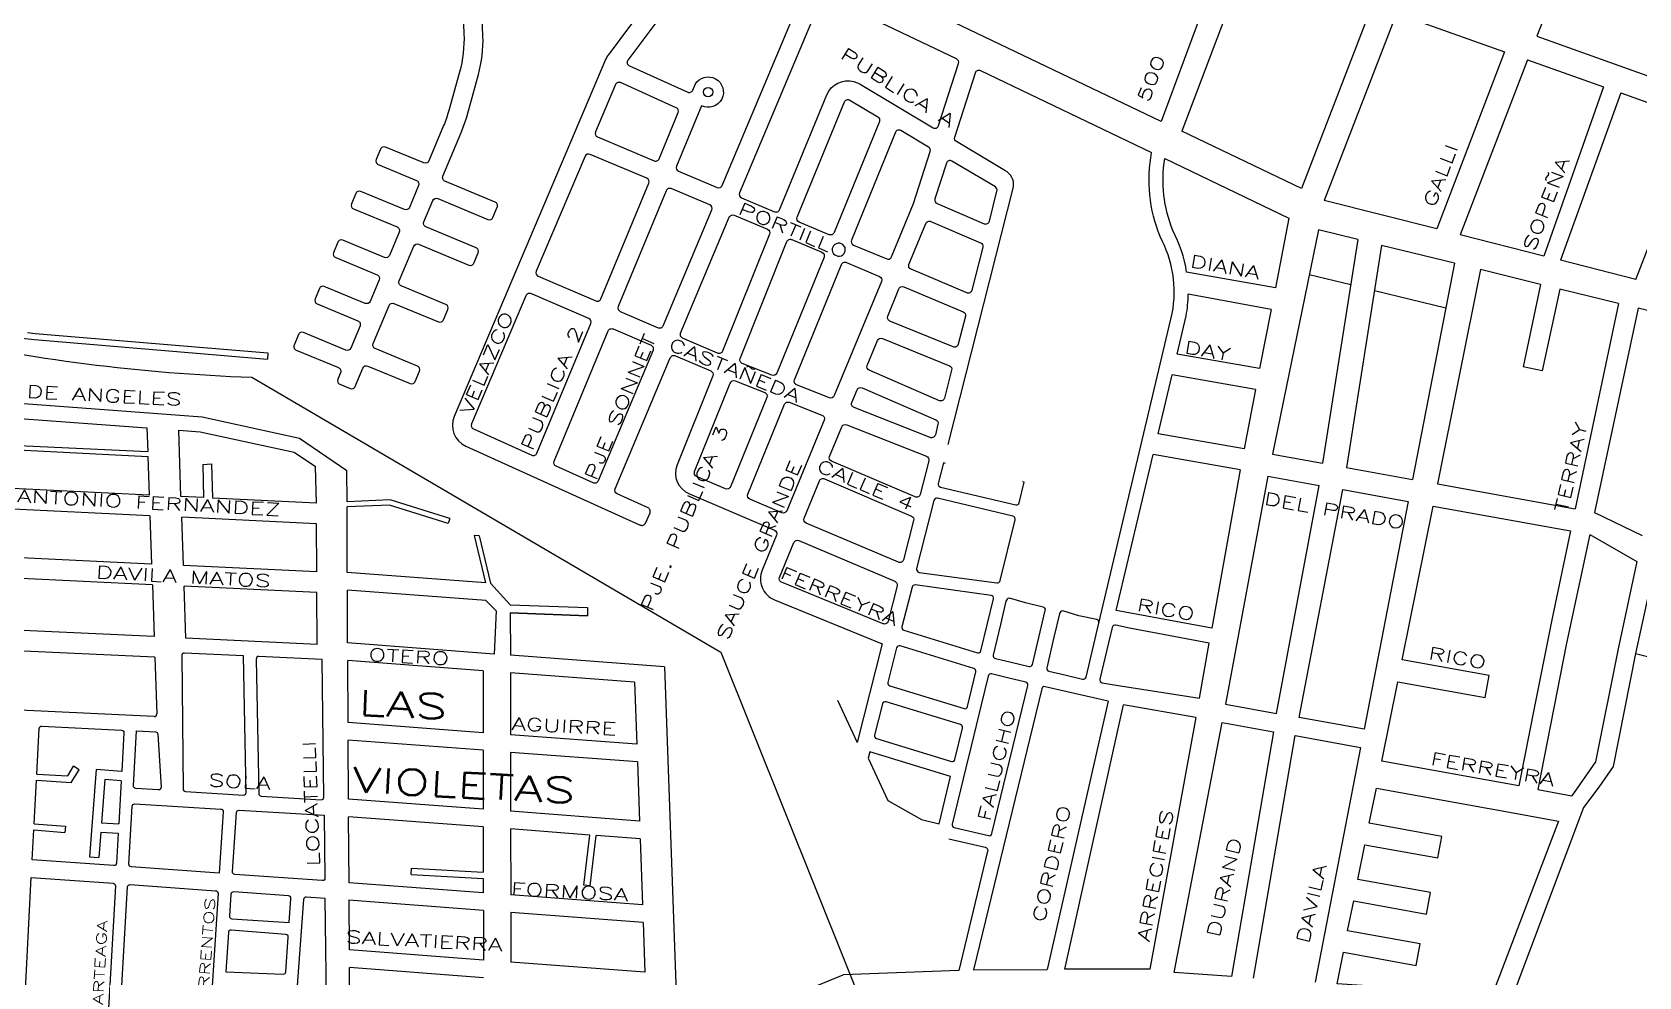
# Model space of a CAD drawing. Header units: millimetres. Extents: x 4374322 to 4409026, y 6503580 to 6534206.
# Drawn here: x 4380827 to 4382101, y 6524802 to 6525551 of the extents above; entities that cross this region are included whole.
import ezdxf

# ---------------------------------------------------------------- set-up
doc = ezdxf.new("R2010")
doc.units = ezdxf.units.MM
for name, color, linetype in [('LINEA CALLE', 252, 'Continuous'), ('NOMBRE BARRIO', 8, 'Continuous'), ('NOMBRE CALLE', 252, 'Continuous')]:
    doc.layers.add(name, color=color, linetype=linetype)
doc.styles.add('ROMANS', font='romans')

msp = doc.modelspace()

# ---------------------------------------------------------------- linework, layer by layer
at = {"layer": 'LINEA CALLE', "transparency": 33554687}
for p, q in [((4381784.3, 6525649.5), (4381722.1, 6525480.6)), ((4382047.3, 6525619.2), (4382019.9, 6525548.2)), ((4381789.7, 6525608.3), (4381738.4, 6525472.8)), ((4381889.4, 6525573), (4381833.2, 6525427.4)), ((4381908.6, 6525566.2), (4381851.4, 6525417.9)), ((4381908.6, 6525566.2), (4381994.4, 6525535.8)), ((4382019.9, 6525548.2), (4382154.2, 6525500.3)), ((4381994.4, 6525535.8), (4381940.7, 6525395.3)), ((4382012.6, 6525529.4), (4381959.1, 6525390.6)), ((4382012.6, 6525529.4), (4382072.7, 6525508.1)), ((4382072.7, 6525508.1), (4382025.5, 6525373.8)), ((4382086.6, 6525503.2), (4382038.8, 6525370.5)), ((4382086.6, 6525503.2), (4382147.2, 6525481.7)), ((4381833.2, 6525427.4), (4381738.4, 6525472.8)), ((4382098.5, 6525355.3), (4382147.2, 6525481.7)), ((4381940.7, 6525395.3), (4381851.4, 6525417.9)), ((4381823.3, 6525403.9), (4381812.6, 6525348.5)), ((4381846.7, 6525394.6), (4381810.3, 6525216.7)), ((4381878.1, 6525386.9), (4381846.7, 6525394.6)), ((4381878.1, 6525386.9), (4381850, 6525209.5)), ((4381896.8, 6525382.3), (4381869, 6525206.1)), ((4381954.6, 6525368.1), (4381896.8, 6525382.3)), ((4382025.5, 6525373.8), (4381959.1, 6525390.6)), ((4382098.5, 6525355.3), (4382038.8, 6525370.5)), ((4381872.4, 6525350.9), (4381839.4, 6525359)), ((4381954.6, 6525368.1), (4381921.4, 6525196.6)), ((4381975.2, 6525363.1), (4381941.1, 6525193.1)), ((4382022.9, 6525351.3), (4381975.2, 6525363.1)), ((4381947.7, 6525332.4), (4381891.1, 6525346.3)), ((4382022.9, 6525351.3), (4382009.1, 6525286)), ((4382038.2, 6525347.6), (4382024.1, 6525282.9)), ((4382084.8, 6525336.1), (4382038.2, 6525347.6)), ((4381809.2, 6525331.4), (4381800.1, 6525284.5)), ((4382084.8, 6525336.1), (4382050.4, 6525173.3)), ((4382100.2, 6525332.4), (4382065.7, 6525170.5)), ((4382139.6, 6525322.7), (4382100.2, 6525332.4)), ((4382024.1, 6525282.9), (4382009.1, 6525286)), ((4381796.8, 6525267.9), (4381787.7, 6525220.8)), ((4380917.6, 6525237.5), (4380918.3, 6525218.8)), ((4380944.6, 6525183), (4380942.9, 6525235.6)), ((4381810.3, 6525216.7), (4381850, 6525209.5)), ((4380918.4, 6525214.9), (4380919.4, 6525184.2)), ((4381052, 6525177.9), (4381051.3, 6525206.8)), ((4381869, 6525206.1), (4381921.4, 6525196.6)), ((4381076.3, 6525178.8), (4381076.2, 6525203.7)), ((4381806.7, 6525199.2), (4381847.3, 6525191.9)), ((4381941.1, 6525193.1), (4382050.4, 6525173.3)), ((4380919.4, 6525184.2), (4380810.9, 6525189.4)), ((4380962.6, 6525182.2), (4380944.6, 6525183)), ((4381052, 6525177.9), (4380969.6, 6525181.8)), ((4381866.2, 6525188.5), (4381918, 6525179.1)), ((4380920, 6525167.8), (4380811.3, 6525173)), ((4380920, 6525167.8), (4380921.3, 6525129.4)), ((4380946.5, 6525128.2), (4380945.2, 6525166.6)), ((4381052.1, 6525161.5), (4380945.2, 6525166.6)), ((4381076.5, 6525122.8), (4381076.3, 6525174.8)), ((4381052.3, 6525123.2), (4381052.1, 6525161.5)), ((4380921.3, 6525129.4), (4380812.2, 6525134.6)), ((4381052.3, 6525123.2), (4380946.5, 6525128.2)), ((4382099.2, 6525131.6), (4382084.5, 6525062.2)), ((4380921.9, 6525113.1), (4380812.6, 6525118.3)), ((4381186, 6525114.5), (4381076.5, 6525122.8)), ((4382112.6, 6525123.9), (4382098.3, 6525058.6)), ((4380921.9, 6525113.1), (4380923.3, 6525071.9)), ((4380948.5, 6525070.7), (4380947.1, 6525111.9)), ((4381052.4, 6525106.8), (4380947.1, 6525111.9)), ((4381052.6, 6525065.7), (4381052.4, 6525106.8)), ((4381076.8, 6525066.9), (4381076.6, 6525108.8)), ((4381186.5, 6525100.5), (4381076.6, 6525108.8)), ((4381194.6, 6525092.4), (4381193.1, 6525058.1)), ((4381205.8, 6525090.8), (4381205.9, 6525057.2)), ((4381762.3, 6525078.7), (4381686.4, 6525092.7)), ((4380923.3, 6525071.9), (4380813.5, 6525077.1)), ((4381052.6, 6525065.7), (4380948.5, 6525070.7)), ((4381193.1, 6525058.1), (4381076.8, 6525066.9)), ((4380923.8, 6525055.5), (4380813.9, 6525060.7)), ((4380923.8, 6525055.5), (4380925.4, 6525010.6)), ((4381077.2, 6525003.8), (4381076.9, 6525052.9)), ((4381184.2, 6525044.8), (4381076.9, 6525052.9)), ((4381328.1, 6525047.9), (4381205.9, 6525057.2)), ((4382098.3, 6525058.6), (4382306.6, 6525004.3)), ((4381184.2, 6525044.8), (4381184.3, 6524995.7)), ((4381205.9, 6525043.2), (4381205.9, 6524994.1)), ((4381304.3, 6525035.7), (4381205.9, 6525043.2)), ((4381328.1, 6525047.9), (4381338.7, 6524750.2)), ((4381304.3, 6525035.7), (4381306.1, 6524986.5)), ((4380923.3, 6525008.5), (4380816.8, 6525013.6)), ((4381680.1, 6525020.8), (4381631.5, 6524807.8)), ((4381645.5, 6524808.2), (4381692.1, 6525017.9)), ((4381184.3, 6524995.7), (4381077.2, 6525003.8)), ((4381749.4, 6525007.7), (4381713.1, 6524808)), ((4381077.5, 6524943), (4381077.3, 6524989.8)), ((4381184.3, 6524981.7), (4381077.3, 6524989.8)), ((4381306.1, 6524986.5), (4381205.9, 6524994.1)), ((4381184.3, 6524981.7), (4381184.4, 6524934.9)), ((4381306.6, 6524972.5), (4381206, 6524980.1)), ((4381206, 6524980.1), (4381206, 6524933.3)), ((4381306.6, 6524972.5), (4381308.3, 6524925.6)), ((4382020.7, 6524950.6), (4382047.7, 6524945.7)), ((4381184.4, 6524934.9), (4381077.5, 6524943)), ((4381077.9, 6524876.7), (4381077.6, 6524929)), ((4381184.4, 6524920.9), (4381077.6, 6524929)), ((4381308.3, 6524925.6), (4381206, 6524933.3)), ((4381184.4, 6524920.9), (4381184.4, 6524885.1)), ((4381206, 6524919.3), (4381206.1, 6524867)), ((4381268.8, 6524914.5), (4381206, 6524919.3)), ((4381308.8, 6524911.5), (4381273.8, 6524914.2)), ((4381308.8, 6524911.5), (4381310.6, 6524859.1)), ((4381184.4, 6524868.7), (4381077.9, 6524876.7)), ((4381184.4, 6524880.1), (4381184.4, 6524868.7)), ((4381184.5, 6524854.7), (4381077.8, 6524862.7)), ((4381078.2, 6524823.3), (4381077.9, 6524862.7)), ((4381310.6, 6524859.1), (4381206.1, 6524867)), ((4381184.5, 6524854.7), (4381184.5, 6524815.3)), ((4381206.1, 6524853), (4381206.2, 6524813.6)), ((4381311.1, 6524845.1), (4381206.1, 6524853)), ((4381311.1, 6524845.1), (4381312.5, 6524805.6)), ((4381184.5, 6524815.3), (4381078.2, 6524823.3)), ((4381078.5, 6524765.5), (4381078.2, 6524809.3)), ((4381184.5, 6524801.3), (4381078.2, 6524809.3)), ((4381312.5, 6524805.6), (4381206.2, 6524813.6)), ((4381338.7, 6524750.2), (4381469.8, 6524803.5)), ((4381713.1, 6524808), (4381645.5, 6524808.2)), ((4381777.7, 6524802.2), (4381732.4, 6524805.4))]:
    msp.add_line(p, q, dxfattribs=at)
for points in [[(4381722.1, 6525480.6), (4381418, 6525626.3, -0.386443), (4381416.4, 6525630.1), (4381547.2, 6525987.2, 0.363775), (4381545.9, 6525990.8), (4381439.8, 6526052.4, -0.369268), (4381438.5, 6526056.1), (4381506.5, 6526231.2, -0.444664), (4381510.7, 6526232.8), (4381616.2, 6526178.8, -0.376233), (4381617.7, 6526175.1), (4381482.3, 6525794.7, 0.414214), (4381484.1, 6525790.9), (4381492.6, 6525787.8, 0.414214), (4381496.4, 6525789.7), (4381632, 6526170.7)], [(4379767, 6526178), (4379770.1, 6526171.3), (4380045, 6525853.6, 0.007087), (4380045, 6525853.6, 0.050429), (4380264.1, 6525604.2, 0.097548), (4380517, 6525437.7, 0.037873), (4380739.9, 6525310.7, 0.044958), (4381000.7, 6525277.7), (4381372.7, 6525059.5), (4381547.4, 6524623.6), (4381579.7, 6524539.1), (4381589.6, 6524510.6), (4381650, 6524359.2), (4381668.6, 6524302), (4381686.2, 6524253.8), (4381726.1, 6524197.5), (4381767.2, 6524130.9), (4381789.4, 6524068.3), (4381797.5, 6524045.4), (4381801.8, 6524012.1), (4381850.8, 6523956.2), (4381972.7, 6523893.2), (4382116.5, 6523837.5)], [(4381167, 6525604.1), (4381169, 6525550.2, -0.07719), (4381165.5, 6525519.7), (4381157, 6525489.2, -0.0311), (4381152.9, 6525477.4), (4381141.2, 6525449.3, -0.413981), (4381137.3, 6525447.7), (4381106.8, 6525460.3, 0.414214), (4381102.9, 6525458.7), (4381099.4, 6525450.4, 0.414214), (4381101.1, 6525446.5), (4381131.5, 6525433.8, -0.414446), (4381133.1, 6525429.9), (4381125.8, 6525412.3, -0.413981), (4381121.8, 6525410.7), (4381087.2, 6525425.1, 0.414214), (4381083.3, 6525423.5), (4381079.8, 6525415.2, 0.414214), (4381081.5, 6525411.3), (4381116.1, 6525396.9, -0.414446), (4381117.7, 6525392.9), (4381109.9, 6525374.4, -0.413981), (4381106, 6525372.7), (4381073, 6525386.5, 0.414214), (4381069.1, 6525384.8), (4381065.6, 6525376.5, 0.414214), (4381067.3, 6525372.6), (4381100.2, 6525358.9, -0.414446), (4381101.8, 6525355), (4381094.7, 6525337.9, -0.413981), (4381090.8, 6525336.3), (4381058.3, 6525349.8, 0.414214), (4381054.4, 6525348.2), (4381051, 6525339.8, 0.414214), (4381052.6, 6525335.9), (4381085, 6525322.4, -0.414446), (4381086.6, 6525318.5), (4381079.2, 6525300.7, -0.413981), (4381075.3, 6525299.1), (4381041.7, 6525313.1, 0.414214), (4381037.8, 6525311.5), (4381034.3, 6525303.2, 0.414214), (4381035.9, 6525299.2), (4381069.5, 6525285.3, -0.414446), (4381071.1, 6525281.3), (4381068.9, 6525276.1, 0.414214), (4381070.6, 6525272.2), (4381078.9, 6525268.8, 0.414214), (4381082.8, 6525270.4), (4381088.9, 6525285, -0.413981), (4381092.8, 6525286.6), (4381126.4, 6525272.7, 0.414214), (4381130.3, 6525274.3), (4381133.7, 6525282.6, 0.414214), (4381132.1, 6525286.5), (4381098.6, 6525300.5, -0.414446), (4381097, 6525304.4), (4381109.6, 6525334.7, -0.413981), (4381113.5, 6525336.3), (4381148.9, 6525321.6, 0.414214), (4381152.8, 6525323.2), (4381156.3, 6525331.5, 0.414214), (4381154.7, 6525335.4), (4381119.3, 6525350.1, -0.414446), (4381117.7, 6525354.1), (4381129.2, 6525381.6, -0.413981), (4381133.1, 6525383.2), (4381172.9, 6525366.6, 0.414214), (4381176.8, 6525368.2), (4381180.3, 6525376.5, 0.414214), (4381178.6, 6525380.4), (4381138.9, 6525397, -0.414446), (4381137.3, 6525400.9), (4381144.3, 6525417.8, -0.413981), (4381148.2, 6525419.4), (4381188.1, 6525402.8, 0.414214), (4381192, 6525404.4), (4381195.4, 6525412.7, 0.414214), (4381193.8, 6525416.7), (4381154, 6525433.2, -0.414446), (4381152.4, 6525437.2), (4381167.1, 6525472.5, 0.0311), (4381171.2, 6525484.2), (4381180.5, 6525517.9, 0.07719), (4381184.1, 6525548.4), (4381182.1, 6525601.2, -0.114319)], [(4381387.6, 6525424, 0.413586), (4381389.2, 6525420.1), (4381415.4, 6525409, 0.416959), (4381419.4, 6525410.6), (4381456.8, 6525501.7, -0.380203), (4381478.3, 6525512.2), (4381479, 6525512, -0.066543), (4381483.4, 6525510.1), (4381541.1, 6525475.6, 0.483065), (4381545.5, 6525477.3), (4381561.3, 6525526.6, 0.374486), (4381559.7, 6525530.2), (4381456.4, 6525579.7, 0.428741), (4381452.4, 6525578.2), (4381387.6, 6525424)], [(4381312, 6525571.6), (4381283.4, 6525533.3, 0.060058), (4381281.6, 6525530.2), (4381161.3, 6525246.5, 0.407228), (4381170.4, 6525223.1), (4381308.9, 6525160.4, 0.414214), (4381312.9, 6525161.9), (4381316.6, 6525170.1, 0.414214), (4381315.1, 6525174), (4381290.5, 6525185.2, -0.406149), (4381289, 6525189.1), (4381332.7, 6525293.2, -0.416673), (4381336.7, 6525294.8), (4381364.8, 6525282.7, -0.407102), (4381366.4, 6525278.9), (4381338.1, 6525208.3, 0.408261), (4381347.8, 6525185.1), (4381415.4, 6525156.3, -0.411339), (4381417, 6525152.4), (4381405.5, 6525124.6, 0.415236), (4381415.3, 6525101.1), (4381500.8, 6525066.1)], [(4381293.3, 6525511.4, 0.420746), (4381289.3, 6525509.9), (4381273.3, 6525472.3, 0.41467), (4381274.9, 6525468.4), (4381319.8, 6525449.4, 0.416183), (4381323.8, 6525451), (4381339, 6525487.6, 0.4053), (4381337.4, 6525491.5), (4381293.3, 6525511.4)], [(4381553, 6525224.4), (4381604.8, 6525428.7, 0.33237), (4381598.1, 6525441.6), (4381559.6, 6525464.6, -0.348558), (4381558.3, 6525468.1), (4381574.7, 6525519.3, -0.455089), (4381578.8, 6525521.1), (4381714.4, 6525456.1)], [(4381470.8, 6525496.2, -0.458342), (4381475.1, 6525497.6), (4381497.3, 6525484.3, -0.370474), (4381498.5, 6525480.6), (4381462.6, 6525392.4, -0.417935), (4381458.6, 6525390.8), (4381434.8, 6525400.8, -0.411474), (4381433.2, 6525404.7), (4381470.8, 6525496.2)], [(4381504.3, 6525371.5, 0.416429), (4381508.2, 6525373.1), (4381525.7, 6525415.4), (4381538.9, 6525456.8, 0.348558), (4381537.6, 6525460.2), (4381515.5, 6525473.4, 0.459349), (4381511.2, 6525472), (4381476.4, 6525386.5, 0.410502), (4381478, 6525382.6), (4381504.3, 6525371.5)], [(4381265.1, 6525453), (4381226.4, 6525361.8, 0.412842), (4381228, 6525357.8), (4381273.7, 6525338.2, 0.418016), (4381277.7, 6525339.8), (4381315.7, 6525431.6, 0.412247), (4381314.1, 6525435.5), (4381269.1, 6525454.5, 0.413757), (4381265.1, 6525453)], [(4381672.6, 6525082.7), (4381730.8, 6525328.3, 0.171782), (4381721.1, 6525389.4, -0.141345), (4381714.4, 6525456.1)], [(4381742.2, 6525361.1, 0.084437), (4381731.2, 6525394.1, -0.132861), (4381724.8, 6525451.1)], [(4381734.6, 6525296.1), (4381741.8, 6525326.3, 0.041923), (4381743.5, 6525343.6, 0.041923)], [(4381275.4, 6525195.4, -0.422324), (4381271.4, 6525193.8), (4381242.1, 6525207.1, -0.404817), (4381240.5, 6525211), (4381283.4, 6525314.4, -0.418016), (4381287.4, 6525316), (4381317.4, 6525303.1, -0.411759), (4381319, 6525299.2), (4381275.4, 6525195.4)], [(4381395.8, 6525181, -0.40984), (4381394.2, 6525184.8), (4381423.3, 6525256.2, -0.410767), (4381427.1, 6525257.8), (4381453, 6525247.6, -0.419176), (4381454.7, 6525243.7), (4381425, 6525171.8, -0.417094), (4381421.1, 6525170.2), (4381395.8, 6525181)], [(4381550.9, 6525209.3), (4381549.3, 6525209.7), (4381545.2, 6525193.4, 0.418233), (4381546.9, 6525190.6), (4381606.8, 6525176.4, 0.414214), (4381609.5, 6525178.1), (4381613.4, 6525194.4), (4381611.9, 6525194.8)], [(4381421, 6525115, -0.415236), (4381419.3, 6525118.9), (4381430.8, 6525146.5, -0.417094), (4381434.7, 6525148.1), (4381510.8, 6525115.8, -0.369835), (4381512.5, 6525112.3), (4381505.4, 6525084.1, -0.456003), (4381501.4, 6525082.1), (4381421, 6525115)], [(4381628.5, 6525095.4), (4381614.3, 6525098.6), (4381601.6, 6525102.4, 0.358583), (4381598.9, 6525100), (4381594.5, 6525081.4), (4381588.8, 6525057.3, 0.412987), (4381590.5, 6525054.6), (4381603.1, 6525051.6), (4381617.3, 6525048.2, 0.415349), (4381619.9, 6525049.8), (4381630.1, 6525092.7, 0.417806), (4381628.5, 6525095.4)], [(4381670.9, 6525085.4), (4381656.7, 6525088.5), (4381644, 6525092.4, 0.358583), (4381641.4, 6525089.9), (4381637, 6525071.4), (4381631.3, 6525047.2, 0.412987), (4381632.9, 6525044.5), (4381645.5, 6525041.5), (4381659.7, 6525038.1, 0.415349), (4381662.4, 6525039.7), (4381672.6, 6525082.7, 0.417806), (4381670.9, 6525085.4)], [(4380994.3, 6525056.7), (4380947.3, 6525058.9, 0.430929), (4380945.2, 6525056.9), (4380946.3, 6524951, 0.393465), (4380948.2, 6524949), (4380994.2, 6524946.2, 0.437675), (4380996.3, 6524948.3), (4380994.3, 6525056.7)], [(4381056.5, 6525053.8), (4381006.4, 6525056.2, 0.433325), (4381004.3, 6525054.1), (4381006.3, 6524947.4, 0.391135), (4381008.2, 6524945.4), (4381055.8, 6524942.5, 0.435959), (4381057.9, 6524944.5), (4381056.5, 6525053.8)], [(4381584.8, 6525040.6), (4381579.2, 6525017.9), (4381571.3, 6524985), (4381567.1, 6524967.9), (4381556.3, 6524923.1, 0.415411), (4381557.9, 6524920.4), (4381585.1, 6524914, 0.412621), (4381587.8, 6524915.6), (4381616.3, 6525033.1, 0.415814), (4381614.6, 6525035.8), (4381600.1, 6525039.3), (4381587.5, 6525042.3, 0.411498), (4381584.8, 6525040.6)], [(4381680.1, 6525020.8), (4381629.9, 6525032.2, 0.412615), (4381627.3, 6525030.6), (4381573.1, 6524807.6)], [(4380832.1, 6524999, -0.41373), (4380834.2, 6525000.9), (4380897.4, 6524997.7, -0.415533), (4380899.3, 6524995.6), (4380897.6, 6524965)], [(4380909.4, 6524997.1), (4380924.4, 6524996.3, -0.382402), (4380926.3, 6524994.5), (4380928.8, 6524952.5, -0.449685), (4380926.6, 6524950.3), (4380908.7, 6524951.4, -0.413287), (4380906.9, 6524953.5), (4380909.4, 6524997.1)], [(4380975, 6524884.2), (4380905.1, 6524889.2, -0.409956), (4380903.3, 6524891.3), (4380905.9, 6524937.3, -0.414989), (4380908, 6524939.2), (4380976.3, 6524935.1, -0.415503), (4380978.2, 6524933), (4380975, 6524884.2)], [(4381058.1, 6524930.2), (4381058.8, 6524880.3, -0.439352), (4381056.6, 6524878.3), (4380987.3, 6524883.3, -0.412836), (4380985.5, 6524885.4), (4380988.6, 6524932.3, -0.412104), (4380990.7, 6524934.2), (4381058.1, 6524930.2)], [(4380894.9, 6524915.9), (4380893.5, 6524892.1, -0.419096), (4380891.4, 6524890.2), (4380826.6, 6524894.9), (4380827.9, 6524918.5)], [(4381553.7, 6524911.6), (4381582.5, 6524904.8, -0.415808), (4381584.4, 6524901.8), (4381561.4, 6524807.1)], [(4380890.7, 6524876.2, -0.409348), (4380892.6, 6524874.1), (4380887.2, 6524776.8, -0.413186), (4380885.1, 6524774.9), (4380828, 6524777.9), (4380822.2, 6524779.3, -0.362724), (4380820.7, 6524781.3), (4380825.9, 6524880.9), (4380890.7, 6524876.2)], [(4380967.7, 6524770.3), (4380960.5, 6524771), (4380935.5, 6524772.3), (4380898.6, 6524774.2, -0.415852), (4380896.7, 6524776.3), (4380902.3, 6524873.4, -0.418484), (4380904.4, 6524875.2), (4380972.1, 6524870.3, -0.412015), (4380974, 6524868.2), (4380967.7, 6524770.3)], [(4381030.5, 6524845.1), (4381031.8, 6524864, 0.413359), (4381030, 6524866.2), (4380986.4, 6524869.3, 0.415592), (4380984.2, 6524867.5), (4380983.1, 6524850.2, 0.415063), (4380984.9, 6524848.1), (4381030.5, 6524845.1)], [(4381059, 6524864.1), (4381043.9, 6524865.2, 0.413596), (4381041.8, 6524863.3), (4381034.6, 6524766.3, 0.409821), (4381036.4, 6524764.2), (4381058.1, 6524762.2, 0.444471), (4381060.3, 6524764.3), (4381059, 6524864.1)], [(4380980.1, 6524805.9), (4381025.7, 6524804.2, 0.405129), (4381027.8, 6524806), (4381029.7, 6524833.5, 0.411533), (4381027.9, 6524835.6), (4380984.4, 6524839, 0.417423), (4380982.2, 6524837.2), (4380980.1, 6524805.9)]]:
    msp.add_lwpolyline(points, format="xyb", dxfattribs=at)
for points in [[(4381339.2, 6525441.2), (4381369.9, 6525428.2, 0.414842), (4381373.8, 6525429.8), (4381438.9, 6525584.9, 0.399834), (4381437.5, 6525588.8), (4381353.1, 6525629.2, 0.479959), (4381348.9, 6525627.2), (4381343.2, 6525602.4, -0.103733), (4381325.9, 6525565.2), (4381299.1, 6525529.3, 0.47951), (4381300.3, 6525524.7), (4381346.5, 6525503.9, 0.423184), (4381350.5, 6525505.5), (4381352.4, 6525510, -2.288569), (4381357.5, 6525493.1), (4381337.6, 6525445.1, 0.412247)], [(4381544.3, 6525415.4), (4381581.7, 6525399.5, 0.460073), (4381585.8, 6525401.5), (4381591.8, 6525425.4, 0.331468), (4381590.5, 6525428.7), (4381556.1, 6525449.2, 0.483065), (4381551.7, 6525447.5), (4381542.6, 6525419.1, 0.387309)], [(4381329.5, 6525425.7), (4381291.4, 6525333.8, 0.410422), (4381293, 6525329.9), (4381323.2, 6525317, 0.416673), (4381327.1, 6525318.6), (4381365.7, 6525410.5, 0.413586), (4381364.1, 6525414.4), (4381333.5, 6525427.3, 0.416183)], [(4381340.9, 6525312.6), (4381379.5, 6525404.6, -0.414842), (4381383.4, 6525406.2), (4381409.8, 6525395.1, -0.408923), (4381411.5, 6525391.2), (4381374.2, 6525298.4, -0.421361), (4381370.2, 6525296.7), (4381342.5, 6525308.7, -0.411759)], [(4381522, 6525367.2), (4381535.4, 6525399.6, -0.417135), (4381539.4, 6525401.2), (4381578.8, 6525384.4, -0.369795), (4381580.6, 6525380.9), (4381571.9, 6525346.7, -0.459344), (4381567.8, 6525344.6), (4381523.6, 6525363.3, -0.412002)], [(4381425.2, 6525385.3, -0.419524), (4381429.2, 6525386.9), (4381453, 6525376.8, -0.410502), (4381454.6, 6525372.9), (4381417.2, 6525281, -0.410767), (4381413.3, 6525279.4), (4381389.7, 6525288.7, -0.416081), (4381388.1, 6525292.6)], [(4381431.2, 6525275.6), (4381468.4, 6525367, -0.417935), (4381472.4, 6525368.7), (4381498.6, 6525357.6, -0.412002), (4381500.2, 6525353.7), (4381462.7, 6525263.1, -0.409269), (4381458.9, 6525261.4), (4381432.9, 6525271.7, -0.417669)], [(4381218.2, 6525342.4), (4381175.1, 6525240.6, 0.407228), (4381176.6, 6525236.7), (4381222.9, 6525215.8, 0.423673), (4381226.9, 6525217.4), (4381269.6, 6525320.4, 0.410422), (4381268.1, 6525324.3), (4381222.2, 6525344, 0.415587)], [(4381505.1, 6525326.2), (4381514, 6525347.8, -0.416429), (4381517.9, 6525349.4), (4381564.9, 6525329.6, -0.370479), (4381566.7, 6525326.1), (4381561, 6525303.8, -0.455585), (4381557, 6525301.8), (4381506.7, 6525322.3, -0.415642)], [(4381488.9, 6525287.1), (4381497, 6525306.8, -0.412786), (4381501, 6525308.4), (4381554.1, 6525286.8, -0.374018), (4381555.8, 6525283.3), (4381550.2, 6525261.1, -0.462106), (4381546.1, 6525259.1), (4381490.5, 6525283.2, -0.409339)], [(4381352, 6525202.8), (4381380.2, 6525273.1, -0.412348), (4381384.1, 6525274.8), (4381407.6, 6525265.5, -0.417669), (4381409.3, 6525261.6), (4381380.4, 6525190.8, -0.4186), (4381376.5, 6525189.2), (4381353.6, 6525198.9, -0.408261)], [(4381476.7, 6525257.7), (4381480.9, 6525267.7, -0.419105), (4381484.8, 6525269.3), (4381543.3, 6525244, -0.36789), (4381545, 6525240.5), (4381542.9, 6525232, -0.451956), (4381538.8, 6525229.9), (4381478.4, 6525253.7, -0.419176)], [(4381459, 6525214.9), (4381468.7, 6525238.3, -0.409269), (4381472.6, 6525239.9), (4381535.8, 6525215, -0.377452), (4381537.7, 6525211.5), (4381530.9, 6525184.7, -0.460628), (4381526.8, 6525182.7), (4381460.6, 6525211, -0.410762)], [(4381438.8, 6525165.9), (4381451, 6525195.5, -0.417673), (4381455, 6525197.1), (4381523.9, 6525167.6, -0.369274), (4381525.7, 6525164.1), (4381517.7, 6525132.9, -0.46003), (4381513.7, 6525130.9), (4381440.4, 6525162, -0.411339)], [(4381594.3, 6525116.4), (4381606.2, 6525164.5, 0.414214), (4381604.3, 6525167.5), (4381544.7, 6525181.7, 0.410205), (4381541.7, 6525179.9), (4381528, 6525126, 0.447096), (4381530.1, 6525122.9), (4381591.6, 6525114.5, 0.386012)], [(4381526.9, 6525112.9, 0.382079), (4381524.4, 6525111.2), (4381516.4, 6525079.7, 0.399669), (4381517.9, 6525077), (4381576.3, 6525059.1, 0.433591), (4381579.1, 6525060.7), (4381589, 6525101.8, 0.442368), (4381587.1, 6525104.6)], [(4381575, 6525044, 0.395041), (4381573.5, 6525046.6), (4381515, 6525064.6, 0.42891), (4381512.2, 6525063), (4381505.2, 6525035.6, 0.399669), (4381506.8, 6525032.9), (4381565.7, 6525014.8, 0.43365), (4381568.5, 6525016.4)], [(4381564.4, 6524999.4, 0.395041), (4381562.8, 6525002.1), (4381503.8, 6525020.2, 0.42891), (4381500.9, 6525018.6), (4381494.6, 6524993.7, 0.399669), (4381496.2, 6524991), (4381555.6, 6524972.8, 0.43365), (4381558.4, 6524974.4)]]:
    msp.add_lwpolyline(points, format="xyb", close=True, dxfattribs=at)
for points in [[(4381724.8, 6525451.1), (4381823.3, 6525403.9)], [(4381812.6, 6525348.5), (4381742.2, 6525361.1)], [(4381809.2, 6525331.4), (4381743.5, 6525343.6)], [(4380716.8, 6525273.2), (4380741.8, 6525317), (4380828.5, 6525307.6), (4381013.1, 6525292.1)], [(4380823, 6525313.2), (4380829, 6525312.5), (4381013.6, 6525297.1)], [(4381013.6, 6525297.1), (4381013.1, 6525292.1)], [(4381800.1, 6525284.5), (4381734.6, 6525296.1)], [(4381719.6, 6525232.9), (4381730.7, 6525279.6)], [(4381796.8, 6525267.9), (4381730.7, 6525279.6)], [(4380809.5, 6525257.7), (4380961.4, 6525246.3), (4381038.6, 6525229.3), (4381076.2, 6525203.7)], [(4380809.7, 6525245.6), (4380917.6, 6525237.5)], [(4380942.9, 6525235.6), (4380959.7, 6525234.4), (4381034.5, 6525218.3), (4381051.3, 6525206.8)], [(4381787.7, 6525220.8), (4381719.6, 6525232.9)], [(4380810.2, 6525223.8), (4380918.3, 6525218.8)], [(4380810.2, 6525220.4), (4380918.4, 6525214.9)], [(4380962, 6525208.5), (4380968.9, 6525208.9)], [(4380962, 6525208.5), (4380962.6, 6525182.2)], [(4380968.9, 6525208.9), (4380969.6, 6525181.8)], [(4381686.4, 6525092.7), (4381715.7, 6525216.4)], [(4381784.6, 6525204.2), (4381715.7, 6525216.4)], [(4381784.6, 6525204.2), (4381762.3, 6525078.7)], [(4381806.7, 6525199.2), (4381773, 6525018.3), (4381813.4, 6525011), (4381847.3, 6525191.9)], [(4381157.8, 6525165.5), (4381110.6, 6525180.3), (4381076.3, 6525178.8)], [(4381918, 6525179.1), (4381883, 6524998.4), (4381831.5, 6525007.7), (4381866.2, 6525188.5)], [(4381156.6, 6525161.7), (4381110.1, 6525176.2), (4381076.3, 6525174.8)], [(4381157.8, 6525165.5), (4381156.6, 6525161.7)], [(4382065.7, 6525170.5), (4382103.5, 6525152)], [(4382062, 6525153), (4382043.6, 6525066.7), (4382020.7, 6524950.6)], [(4382062, 6525153), (4382099.2, 6525131.6)], [(4381177.2, 6525152), (4381186, 6525114.5)], [(4381181.1, 6525151.9), (4381177.2, 6525152)], [(4381181.1, 6525151.9), (4381190.1, 6525114.2)], [(4381190.1, 6525114.2), (4381205.8, 6525097.1)], [(4381186.5, 6525100.5), (4381194.6, 6525092.4)], [(4381205.6, 6525097.1), (4381205.6, 6525097.1), (4381267, 6525094.9), (4381267.1, 6525088.3), (4381267.1, 6525088.3), (4381205.8, 6525090.8), (4381267.1, 6525088.3)], [(4381500.8, 6525066.1), (4381481, 6524987.9)], [(4382084.5, 6525062.2), (4382066.6, 6524972.5), (4382047.7, 6524945.7)], [(4382098.3, 6525058.6), (4382080.5, 6524968.9), (4382069.1, 6524952.4)], [(4381465.4, 6525021.6), (4381481, 6524987.9)], [(4381749.4, 6525007.7), (4381692.1, 6525017.9)], [(4381732.4, 6524805.4), (4381770.3, 6525003.9), (4381811.1, 6524996.5), (4381777.7, 6524802.2)], [(4380830.2, 6524962.9), (4380832.1, 6524999)], [(4381795.3, 6524801), (4381828.4, 6524993.4), (4381880.2, 6524984), (4381844.1, 6524797.7)], [(4380829.9, 6524957.9), (4380857.4, 6524956.2), (4380863.8, 6524966.3)], [(4380830.2, 6524962.9), (4380854.8, 6524961.4), (4380859.5, 6524969)], [(4380863.8, 6524966.3), (4380859.5, 6524969)], [(4380897.6, 6524965), (4380877.4, 6524966.5), (4380872.1, 6524897.3)], [(4380828.1, 6524923.5), (4380829.9, 6524957.9)], [(4380897.2, 6524957.6), (4380884.3, 6524958.5), (4380881.6, 6524924.3)], [(4380897.2, 6524957.6), (4380895.3, 6524923.3)], [(4382069.1, 6524952.4), (4382057, 6524936.4), (4382000.9, 6524787.2)], [(4380828.1, 6524923.5), (4380852.9, 6524921.5)], [(4380881.6, 6524924.3), (4380895.3, 6524923.3)], [(4380827.9, 6524918.5), (4380852.5, 6524916.5)], [(4380852.9, 6524921.5), (4380852.5, 6524916.5)], [(4380881.1, 6524916.8), (4380879.5, 6524896.8)], [(4380881.1, 6524916.8), (4380894.9, 6524915.9)], [(4381264.2, 6524874.7), (4381268.8, 6524914.5)], [(4381269.2, 6524874.1), (4381273.8, 6524914.2)], [(4380872.1, 6524897.3), (4380879.5, 6524896.8)], [(4381127.1, 6524883.2), (4381127.4, 6524888.2)], [(4381127.4, 6524888.2), (4381184.4, 6524885.1)], [(4381127.1, 6524883.2), (4381184.4, 6524880.1)], [(4381269.2, 6524874.1), (4381264.2, 6524874.7)], [(4381561.4, 6524807.1), (4381469.8, 6524803.5)], [(4381573.1, 6524807.6), (4381631.5, 6524807.8)]]:
    msp.add_lwpolyline(points, dxfattribs=at)
for points in [[(4381896.9, 6524973), (4381909.6, 6525036.1), (4381978.9, 6525023.6), (4381982.1, 6525041.1), (4381913.1, 6525053.6), (4381925.2, 6525113.8), (4381937.6, 6525175.5), (4382046.7, 6525155.8), (4382032, 6525086.5), (4382018.1, 6525016.5), (4382005.6, 6524953.4)], [(4381984.7, 6524788.3), (4381861.5, 6524796.5), (4381866.5, 6524821.5), (4381924.3, 6524811), (4381927.4, 6524828.1), (4381869.9, 6524838.5), (4381874.7, 6524862.3), (4381932.5, 6524851.8), (4381935.6, 6524868.8), (4381878.1, 6524879.3), (4381883.6, 6524906.8), (4381941.5, 6524896.3), (4381944.6, 6524913.4), (4381887.1, 6524923.8), (4381892.7, 6524951.8), (4382001.3, 6524932.1), (4382037.1, 6524925.6)]]:
    msp.add_lwpolyline(points, close=True, dxfattribs=at)
at = {"layer": 'LINEA CALLE', "transparency": 33554687, "flags": 128}
msp.add_lwpolyline([(4381760.2, 6525066.8), (4381696.8, 6525078.7), (4381686.1, 6525081.1, 0.41063), (4381683.2, 6525079.2), (4381673.4, 6525038.2, 0.413079), (4381675.2, 6525035.3), (4381686.2, 6525033.3), (4381752.3, 6525023.2)], format="xyb", close=True, dxfattribs=at)
msp.add_lwpolyline([(4381554.8, 6524961), (4381491, 6524980.6), (4381489.7, 6524975.6), (4381505.3, 6524941.9), (4381531.8, 6524926.7), (4381545.9, 6524923.3)], close=True, dxfattribs=at)
at = {"layer": 'LINEA CALLE', "transparency": 33554687}
msp.add_circle((4381362.7, 6525503.9), 3.73, dxfattribs=at)
msp.add_arc((4380923.4, 6525010.5), 2, 267.2753, 1.9595, dxfattribs=at)

# ---------------------------------------------------------------- texts
at = {"layer": 'NOMBRE BARRIO', "transparency": 33554687, "style": 'ROMANS', "width": 1.5}
for s, p in [('LAS', (4381084.9, 6525009.8)), ('VIOLETAS', (4381079.9, 6524948.8))]:
    msp.add_text(s, height=20, rotation=357, dxfattribs=at).set_placement(p)
at = {"layer": 'NOMBRE CALLE', "transparency": 33554687, "style": 'ROMANS', "width": 1.5}
for s, height, rotation, p in [('PUBLICA A', 10, 327.4383, (4381466.5, 6525531.4)), ('500', 10, 69, (4381711.9, 6525494.8)), ('GALLI', 10, 69, (4381938.9, 6525411.8)), ('SOPEÑA', 10, 69, (4382017.9, 6525376.8)), ('PORTILLO', 10, 337.1027, (4381385.6, 6525407.5)), ('DIANA', 10, 350, (4381744.2, 6525365.2)), ('VELAZCO', 10, 67.0135, (4381174.8, 6525247.1)), ('PUBLICA 2', 10, 67.2256, (4381223.2, 6525218.5)), ('PJE SONNET', 10, 67.2256, (4381273.7, 6525194.9)), ('CASTAÑEDA', 10, 337.5517, (4381330.3, 6525299.9)), ('DAY', 10, 350, (4381739.8, 6525296.9)), ('DE ANGELES', 10, 357, (4380821.8, 6525261.5)), ('TERRAY', 10, 77, (4382043.9, 6525169.8)), ('PJE. PUBLICA 3', 10, 67.2256, (4381318.1, 6525091.1)), ('SAUCE GRANDE', 10, 67.2256, (4381378.2, 6525068)), ('CALLE 4', 10, 336.8598, (4381447.8, 6525203.7)), ('ANTONIO FERNANDEZ', 10, 357, (4380814.3, 6525178.7)), ('DEL PRADO', 10, 350, (4381802.9, 6525176.8)), ('DAVILA MATOS', 10, 357, (4380877, 6525118.2)), ('FERREYRA', 10, 337.3396, (4381418.8, 6525118.6)), ('RICO', 10, 350, (4381702.1, 6525092.5)), ('RICO', 10, 350, (4381933.3, 6525054.2)), ('OTERO', 10, 357, (4381093, 6525052.8)), ('AGUIRRE', 10, 357, (4381206.4, 6524998.1)), ('FALUCHO', 10, 77, (4381586.4, 6524924.8)), ('LOCATELLI', 10, 92, (4381054.7, 6524890)), ('FERREYRA', 10, 350, (4381935, 6524970.5)), ('SOLA', 10, 357, (4380966.1, 6524953.1)), ('CORDERO', 10, 77, (4381629.4, 6524844.6)), ('ARRECIFES', 10, 79.6263, (4381712.7, 6524829.3)), ('DURAND', 10, 77, (4381767.9, 6524832.8)), ('DAVILA', 10, 77, (4381838.9, 6524827.8)), ('FORMOSA', 10, 357, (4381206.1, 6524867)), ('BARRENTOS', 8, 85.6668, (4380964.9, 6524772.2)), ('ARTEAGA', 8, 86.8113, (4380882.6, 6524779.5)), ('SALVATIERRA', 10, 357, (4381074.9, 6524828.8))]:
    msp.add_text(s, height=height, rotation=rotation, dxfattribs=at).set_placement(p)

doc.saveas('drawing.dxf')
